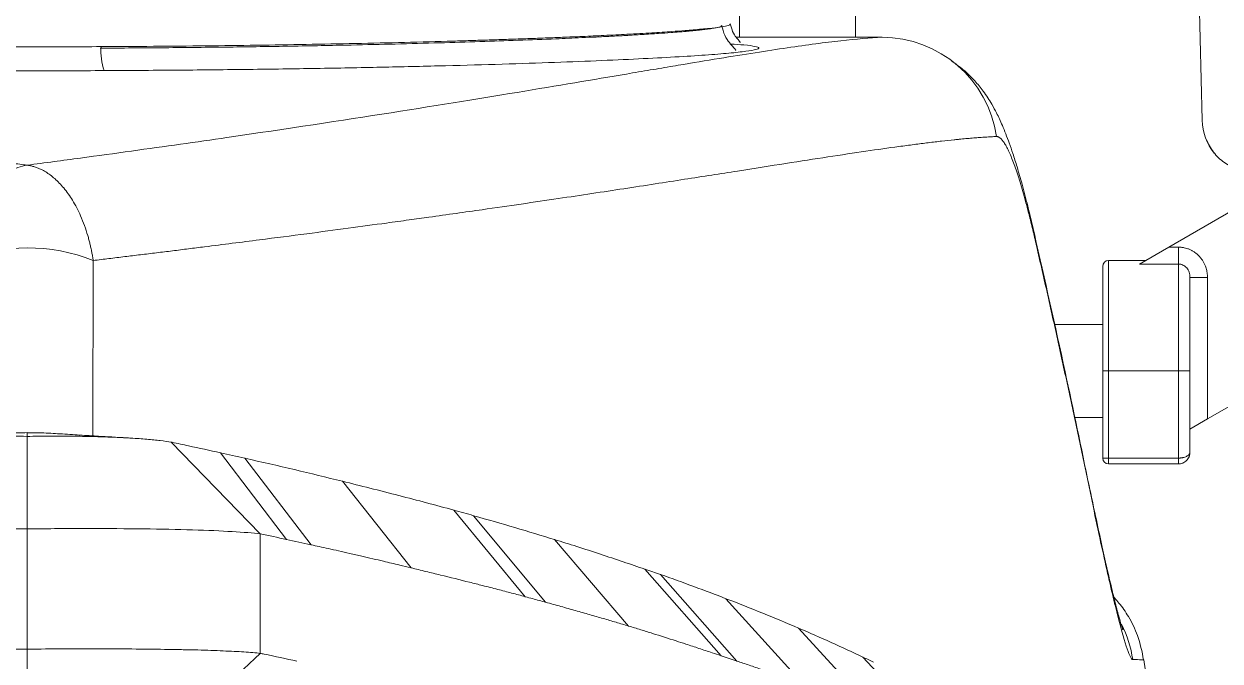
# Model space of a CAD drawing. Header units: millimetres. Extents: x 744 to 5705, y 930 to 4879.
# Drawn here: x 4478.6 to 4684.3, y 3681.6 to 3791.3 of the extents above; entities that cross this region are included whole.
import ezdxf

# ---------------------------------------------------------------- set-up
doc = ezdxf.new("R2010")
doc.units = ezdxf.units.MM
doc.header["$MEASUREMENT"] = 0

msp = doc.modelspace()

# ---------------------------------------------------------------- linework, layer by layer
at = {"color": 7, "linetype": 'Continuous', "lineweight": 15, "true_color": 0xffffff}
for p, q in [((4621.65, 3788.97), (4621.65, 3925.53)), ((4601.65, 3897.74), (4601.65, 3788.97)), ((4681.26, 3774.67), (4680.56, 3801.51)), ((4600.01, 3791.26), (4600.01, 3791.25)), ((4626.19, 3788.97), (4601.1, 3788.97)), ((4675.52, 3752.85), (4686.55, 3759.21)), ((4652.39, 3755.14), (4652.75, 3753.13)), ((4670.49, 3749.94), (4675.52, 3752.85)), ((4675.52, 3752.85), (4677.15, 3752.85)), ((4677.15, 3749.94), (4677.15, 3752.85)), ((4671.54, 3750.54), (4665.15, 3750.54)), ((4664.15, 3749.54), (4664.15, 3731.54)), ((4670.49, 3749.94), (4677.15, 3749.94)), ((4677.15, 3731.54), (4677.15, 3749.94)), ((4727.75, 3749.6), (4682.15, 3723.28)), ((4679.15, 3747.63), (4679.15, 3731.54)), ((4682.15, 3747.63), (4679.15, 3747.63)), ((4682.15, 3747.63), (4682.15, 3723.28)), ((4664.15, 3739.54), (4655.86, 3739.54)), ((4664.15, 3731.54), (4665.15, 3731.54)), ((4664.15, 3731.54), (4664.15, 3716.54)), ((4665.15, 3731.54), (4677.15, 3731.54)), ((4665.15, 3731.54), (4665.15, 3716.54)), ((4677.15, 3731.54), (4677.15, 3716.54)), ((4679.15, 3731.54), (4677.15, 3731.54)), ((4679.15, 3731.54), (4679.15, 3717.54)), ((4659.32, 3723.54), (4664.15, 3723.54)), ((4682.15, 3723.28), (4679.15, 3721.54)), ((4479.15, 3720.91), (4479.52, 3720.91)), ((4523.74, 3702.55), (4512.42, 3717.45)), ((4527.98, 3701.62), (4516.57, 3716.53)), ((4664.15, 3716.54), (4665.15, 3716.54)), ((4665.15, 3716.54), (4665.15, 3715.54)), ((4665.15, 3716.54), (4677.15, 3716.54)), ((4677.15, 3715.54), (4665.15, 3715.54)), ((4677.15, 3716.54), (4677.15, 3715.54)), ((4545.18, 3697.65), (4533.39, 3712.55)), ((4661.8, 3711.78), (4661.95, 3711.16)), ((4564.83, 3692.69), (4552.53, 3707.59)), ((4568.33, 3691.74), (4555.95, 3706.63)), ((4582.59, 3687.64), (4569.85, 3702.53)), ((4598.52, 3682.53), (4585.42, 3697.42)), ((4601.23, 3681.62), (4588.07, 3696.51)), ((4612.77, 3677.47), (4599.35, 3692.35)), ((4625.48, 3672.41), (4611.8, 3687.29)), ((4636.78, 3667.43), (4622.88, 3682.3)), ((4671.23, 3681.83), (4671.24, 3681.83))]:
    msp.add_line(p, q, dxfattribs=at)
at = {"color": 8, "linetype": 'Continuous', "lineweight": 15, "true_color": 0x808080}
for p, q in [((4601.11, 3788.97), (4626.16, 3788.97)), ((4490.52, 3750.55), (4490.45, 3720.36)), ((4665.15, 3750.54), (4665.15, 3731.54)), ((4661.95, 3711.16), (4662.13, 3709.97))]:
    msp.add_line(p, q, dxfattribs=at)
at = {"color": 7, "linetype": 'Continuous', "lineweight": 15, "true_color": 0xffffff}
msp.add_lwpolyline([(4503.95, 3719.28), (4511.6, 3711.39), (4519.26, 3703.5)], dxfattribs=at)
for centre, radius, start, end in [((4626.12, 3769.01), 19.96, 8.2669, 89.8837), ((4502.44, 3786.58), 10.6, 175.7937, 198.4239), ((4690.76, 3774.92), 9.5, 181.5, 218.4832), ((4479.15, 3722.02), 30.71, 68.2868, 111.7132), ((4665.15, 3749.54), 1, 90, 180), ((4665.15, 3716.54), 1, 180, 270)]:
    msp.add_arc(centre, radius, start, end, dxfattribs=at)
at = {"color": 8, "linetype": 'Continuous', "lineweight": 15, "true_color": 0x808080}
msp.add_arc((4649.49, 3679.04), 20.01, 8.1001, 26.4894, dxfattribs=at)
for points, knots in [([(4479.15, 3787.32), (4475.35, 3787.33), (4467.71, 3787.34), (4456.39, 3787.41), (4445.19, 3787.52), (4435.1, 3787.66), (4426, 3787.82), (4417.98, 3787.99), (4410.28, 3788.18), (4402.89, 3788.39), (4396.1, 3788.61), (4389.69, 3788.85), (4383.75, 3789.09), (4378.24, 3789.35), (4373.4, 3789.62), (4369.07, 3789.88), (4365.48, 3790.15), (4362.65, 3790.4), (4360.53, 3790.64), (4359.1, 3790.87), (4358.29, 3791.08), (4358.29, 3791.2), (4358.29, 3791.25)], [0, 0, 0, 0, 0.059849, 0.120152, 0.179829, 0.240863, 0.287836, 0.336418, 0.384042, 0.431535, 0.481733, 0.526079, 0.575689, 0.626358, 0.674625, 0.722615, 0.776823, 0.823199, 0.868851, 0.917577, 0.963545, 1, 1, 1, 1]), ([(4491.72, 3787.09), (4495.44, 3787.11), (4502.93, 3787.16), (4513.88, 3787.27), (4524.62, 3787.43), (4534.14, 3787.61), (4542.65, 3787.8), (4550.05, 3788), (4557.09, 3788.21), (4563.81, 3788.45), (4568.77, 3788.64), (4572.34, 3788.79), (4574.66, 3788.9), (4577.09, 3789.01), (4579.62, 3789.14), (4582.29, 3789.28), (4585.07, 3789.44), (4587.64, 3789.61), (4589.72, 3789.76), (4591.2, 3789.87), (4592.23, 3789.96), (4593, 3790.03), (4593.64, 3790.09), (4594.23, 3790.15), (4594.78, 3790.21), (4595.28, 3790.26), (4595.74, 3790.32), (4596.39, 3790.4), (4597.16, 3790.51), (4598.08, 3790.69), (4598.65, 3790.85), (4598.54, 3790.96), (4598.51, 3790.99)], [0, 0, 0, 0, 0.06403, 0.129047, 0.192678, 0.258408, 0.308209, 0.360285, 0.411067, 0.461865, 0.516679, 0.535996, 0.557477, 0.581121, 0.606927, 0.634893, 0.668086, 0.704604, 0.734573, 0.757996, 0.774877, 0.787544, 0.79999, 0.812216, 0.824221, 0.836007, 0.847572, 0.858917, 0.888981, 0.919888, 0.977571, 1, 1, 1, 1]), ([(4600.01, 3791.25), (4600.04, 3791.23), (4600.14, 3791.14), (4599.6, 3790.96), (4598.42, 3790.73), (4596.5, 3790.49), (4594.35, 3790.28), (4592.12, 3790.1), (4589.83, 3789.93), (4586.56, 3789.71), (4582.64, 3789.49), (4578.58, 3789.28), (4574.84, 3789.11), (4571.54, 3788.97), (4568.61, 3788.85), (4565.96, 3788.75), (4563.31, 3788.66), (4560.65, 3788.56), (4558.01, 3788.48), (4555.29, 3788.39), (4550.74, 3788.26), (4544.24, 3788.08), (4535.76, 3787.89), (4527.25, 3787.73), (4518.64, 3787.59), (4509.87, 3787.48), (4500.94, 3787.4), (4494.88, 3787.37), (4491.87, 3787.35)], [0, 0, 0, 0, 0.017299, 0.06946, 0.119826, 0.170272, 0.2251, 0.248296, 0.282523, 0.327789, 0.376748, 0.417322, 0.452833, 0.483278, 0.50569, 0.527459, 0.548586, 0.569069, 0.588909, 0.608106, 0.62901, 0.686665, 0.741567, 0.794324, 0.845738, 0.897068, 0.94885, 1, 1, 1, 1]), ([(4492.38, 3783.22), (4488.26, 3783.21), (4480.04, 3783.19), (4467.68, 3783.21), (4455.42, 3783.28), (4443.39, 3783.4), (4431.71, 3783.56), (4420.49, 3783.76), (4409.83, 3783.99), (4399.84, 3784.26), (4390.63, 3784.55), (4382.26, 3784.86), (4374.82, 3785.19), (4368.4, 3785.52), (4363.04, 3785.85), (4358.79, 3786.18), (4355.7, 3786.5), (4353.8, 3786.81), (4353.09, 3787.09), (4353.63, 3787.36), (4355.22, 3787.6), (4357.21, 3787.74), (4358.17, 3787.8)], [0, 0, 0, 0, 0.050391, 0.100435, 0.150616, 0.201152, 0.251281, 0.301341, 0.351797, 0.402095, 0.452116, 0.50234, 0.552829, 0.602898, 0.652962, 0.703442, 0.753654, 0.803654, 0.85392, 0.904359, 0.954392, 1, 1, 1, 1]), ([(4600.13, 3787.8), (4600.96, 3787.75), (4602.88, 3787.62), (4604.5, 3787.4), (4605.22, 3787.13), (4604.69, 3786.85), (4602.96, 3786.55), (4600.03, 3786.23), (4595.95, 3785.9), (4590.75, 3785.57), (4584.46, 3785.24), (4577.18, 3784.91), (4568.94, 3784.6), (4559.83, 3784.3), (4549.96, 3784.03), (4539.39, 3783.79), (4528.24, 3783.58), (4516.62, 3783.42), (4504.65, 3783.29), (4496.48, 3783.25), (4492.38, 3783.22)], [0, 0, 0, 0, 0.042221, 0.098586, 0.154674, 0.211024, 0.267633, 0.323776, 0.379945, 0.436586, 0.492897, 0.548997, 0.605424, 0.662005, 0.718144, 0.774371, 0.831055, 0.88734, 0.943473, 1, 1, 1, 1]), ([(4669.3, 3681.86), (4669.87, 3681.86), (4671.01, 3681.84), (4671.16, 3681.83), (4671.23, 3681.83)], [0, 0, 0, 0, 0.502547, 1, 1, 1, 1])]:
    msp.add_open_spline(points, degree=3, knots=knots, dxfattribs=at)
at = {"color": 7, "linetype": 'Continuous', "lineweight": 15, "true_color": 0xffffff}
for points, knots in [([(4600.96, 3786.68), (4600.99, 3786.7), (4601.11, 3786.75), (4600.75, 3787.08), (4600.04, 3787.87), (4599.16, 3789.04), (4598.78, 3790.39), (4598.61, 3790.99)], [0, 0, 0, 0, 0.128728, 0.414589, 0.651128, 0.843996, 1, 1, 1, 1]), ([(4601.73, 3788.04), (4601.74, 3788.05), (4601.85, 3788.08), (4601.65, 3788.29), (4601.18, 3788.87), (4600.52, 3789.72), (4600.22, 3790.79), (4600.09, 3791.25)], [0, 0, 0, 0, 0.039863, 0.364225, 0.62926, 0.839285, 1, 1, 1, 1]), ([(4332.15, 3788.97), (4332.3, 3788.96), (4332.59, 3788.94), (4333.05, 3788.92), (4333.51, 3788.89), (4333.98, 3788.86), (4334.46, 3788.82), (4334.95, 3788.78), (4335.44, 3788.74), (4335.94, 3788.7), (4336.45, 3788.65), (4336.97, 3788.6), (4337.49, 3788.55), (4338.02, 3788.5), (4338.56, 3788.44), (4339.1, 3788.38), (4340.19, 3788.26), (4341.87, 3788.05), (4344.23, 3787.75), (4346.72, 3787.4), (4350.25, 3786.89), (4355.04, 3786.14), (4361.54, 3785.09), (4368.73, 3783.88), (4376.78, 3782.52), (4385.65, 3781.02), (4395.57, 3779.36), (4406.48, 3777.57), (4418.55, 3775.65), (4431.7, 3773.63), (4443.78, 3771.85), (4454.03, 3770.38), (4460.16, 3769.52), (4464.47, 3768.93), (4466.85, 3768.6), (4469.25, 3768.28), (4471.68, 3767.95), (4474.14, 3767.62), (4476.63, 3767.28), (4478.31, 3767.06), (4479.15, 3766.95)], [0, 0, 0, 0, 0.0090599, 0.0180797, 0.0270595, 0.0359995, 0.0448998, 0.0537605, 0.0625817, 0.0713637, 0.0801065, 0.0888103, 0.0974752, 0.1061014, 0.114689, 0.1232381, 0.1317488, 0.1649248, 0.1975833, 0.2297321, 0.2613786, 0.3264035, 0.3888989, 0.4526996, 0.5144794, 0.5765353, 0.6381512, 0.7001684, 0.7601071, 0.8211265, 0.8806126, 0.9106462, 0.9404666, 0.9489571, 0.9574516, 0.9659506, 0.9744545, 0.9829638, 0.9914788, 1, 1, 1, 1]), ([(4626.16, 3788.97), (4624.12, 3788.87), (4621.78, 3788.67), (4616.39, 3788.06), (4613.35, 3787.66), (4606.42, 3786.64), (4602.55, 3786.03), (4595.95, 3784.95), (4593.62, 3784.56), (4589.91, 3783.94), (4588.63, 3783.72), (4586.01, 3783.28), (4584.66, 3783.05), (4577.74, 3781.88), (4571.6, 3780.84), (4557.86, 3778.56), (4550.26, 3777.32), (4533.29, 3774.65), (4523.92, 3773.22), (4510.91, 3771.33), (4508.24, 3770.95), (4502.77, 3770.17), (4499.97, 3769.78), (4494.23, 3768.98), (4491.3, 3768.58), (4485.32, 3767.77), (4482.26, 3767.36), (4479.15, 3766.95)], [0, 0, 0, 0, 0.125, 0.125, 0.25, 0.25, 0.375, 0.375, 0.4375, 0.4375, 0.46875, 0.46875, 0.5, 0.5, 0.625, 0.625, 0.75, 0.75, 0.875, 0.875, 0.90625, 0.90625, 0.9375, 0.9375, 0.96875, 0.96875, 1, 1, 1, 1]), ([(4652.39, 3755.14), (4652.01, 3756.77), (4651.3, 3759.81), (4650.31, 3763.56), (4649.46, 3766.52), (4648.74, 3768.83), (4648.09, 3770.71), (4647.5, 3772.31), (4646.94, 3773.66), (4646.4, 3774.88), (4645.9, 3775.93), (4645.02, 3777.58), (4643.74, 3779.56), (4642.08, 3781.58), (4640.29, 3783.37), (4638.86, 3784.37), (4638.19, 3784.84)], [0, 0, 0, 0, 0.143272, 0.267764, 0.374408, 0.463534, 0.536351, 0.601441, 0.659972, 0.70585, 0.746947, 0.791393, 0.849118, 0.896573, 0.951678, 1, 1, 1, 1]), ([(4645.87, 3771.88), (4645.72, 3771.87), (4645.42, 3771.86), (4644.96, 3771.84), (4644.48, 3771.81), (4644, 3771.78), (4643.51, 3771.75), (4643, 3771.72), (4642.49, 3771.68), (4641.97, 3771.64), (4641.43, 3771.59), (4640.89, 3771.55), (4640.33, 3771.49), (4639.76, 3771.44), (4639.18, 3771.38), (4638.1, 3771.27), (4636.46, 3771.1), (4634.17, 3770.82), (4631.72, 3770.51), (4628.26, 3770.05), (4623.49, 3769.37), (4617.04, 3768.4), (4609.72, 3767.26), (4601.54, 3765.97), (4592.31, 3764.53), (4582.09, 3762.94), (4570.55, 3761.2), (4559.23, 3759.54), (4550.33, 3758.29), (4544.73, 3757.51), (4540.15, 3756.88), (4534.33, 3756.09), (4527.07, 3755.13), (4518.87, 3754.06), (4511.99, 3753.19), (4506.93, 3752.56), (4504.17, 3752.21), (4501.42, 3751.87), (4498.68, 3751.54), (4495.95, 3751.21), (4493.24, 3750.88), (4491.42, 3750.66), (4490.52, 3750.55)], [0, 0, 0, 0, 0.008845, 0.017692, 0.02654, 0.035391, 0.044245, 0.0531, 0.061958, 0.070818, 0.079681, 0.088547, 0.097415, 0.106286, 0.115161, 0.124038, 0.155019, 0.186074, 0.216864, 0.248144, 0.309834, 0.372536, 0.434385, 0.497457, 0.559036, 0.622305, 0.683509, 0.747247, 0.788182, 0.802791, 0.818961, 0.845538, 0.873031, 0.903193, 0.936514, 0.946003, 0.955351, 0.964559, 0.973628, 0.982558, 0.991348, 1, 1, 1, 1]), ([(4652.75, 3753.13), (4652.7, 3753.33), (4652.61, 3753.73), (4652.47, 3754.32), (4652.34, 3754.9), (4652.2, 3755.47), (4652.07, 3756.03), (4651.93, 3756.58), (4651.8, 3757.13), (4651.66, 3757.66), (4651.53, 3758.19), (4651.4, 3758.71), (4651.27, 3759.21), (4651.14, 3759.71), (4651.01, 3760.2), (4650.88, 3760.69), (4650.47, 3762.18), (4649.8, 3764.48), (4649.05, 3766.72), (4648.48, 3768.22), (4648.06, 3769.2), (4647.65, 3770.04), (4647.33, 3770.6), (4647.08, 3770.98), (4646.89, 3771.23), (4646.71, 3771.43), (4646.53, 3771.6), (4646.36, 3771.73), (4646.19, 3771.82), (4646.03, 3771.87), (4645.92, 3771.88), (4645.87, 3771.88)], [0, 0, 0, 0, 0.016677, 0.033338, 0.049986, 0.066624, 0.083252, 0.099875, 0.116493, 0.133109, 0.149726, 0.166346, 0.182971, 0.199604, 0.216246, 0.2329, 0.249569, 0.374325, 0.499036, 0.561762, 0.624344, 0.686908, 0.749579, 0.780958, 0.812283, 0.843571, 0.874837, 0.906097, 0.937367, 0.968663, 1, 1, 1, 1]), ([(4681.92, 3771.44), (4682.3, 3770.66), (4683.08, 3769.08), (4685.01, 3767.32), (4687.26, 3766.17), (4688.82, 3766.01), (4689.6, 3765.93)], [0, 0, 0, 0, 0.250882, 0.503635, 0.754376, 1, 1, 1, 1]), ([(4479.15, 3766.95), (4478.08, 3766.81), (4477.02, 3766.43), (4475.44, 3765.47), (4474.92, 3765.09), (4473.89, 3764.18), (4473.37, 3763.65), (4472.35, 3762.41), (4471.85, 3761.72), (4471.12, 3760.52), (4470.88, 3760.1), (4470.41, 3759.2), (4470.18, 3758.72), (4469.52, 3757.21), (4469.1, 3756.09), (4468.55, 3754.2), (4468.37, 3753.53), (4468.05, 3752.09), (4467.91, 3751.34), (4467.79, 3750.55)], [0, 0, 0, 0, 0.25, 0.25, 0.375, 0.375, 0.5, 0.5, 0.625, 0.625, 0.6875, 0.6875, 0.75, 0.75, 0.875, 0.875, 0.9375, 0.9375, 1, 1, 1, 1]), ([(4479.15, 3766.95), (4479.23, 3766.94), (4479.39, 3766.92), (4479.63, 3766.87), (4479.89, 3766.82), (4480.16, 3766.75), (4480.45, 3766.66), (4480.75, 3766.56), (4481.12, 3766.42), (4481.65, 3766.18), (4482.62, 3765.66), (4483.94, 3764.68), (4485.23, 3763.34), (4486.23, 3762.03), (4486.98, 3760.89), (4487.69, 3759.63), (4488.39, 3758.17), (4489.02, 3756.58), (4489.48, 3755.19), (4489.78, 3754.13), (4489.96, 3753.42), (4490.12, 3752.71), (4490.27, 3751.99), (4490.4, 3751.27), (4490.48, 3750.79), (4490.52, 3750.55)], [0, 0, 0, 0, 0.0151161, 0.031337, 0.0486772, 0.0671515, 0.0867745, 0.1075604, 0.1276106, 0.1615, 0.2158146, 0.3264688, 0.4419181, 0.5046547, 0.563934, 0.6309193, 0.6949774, 0.7675972, 0.837632, 0.8653005, 0.8927404, 0.9199405, 0.9468901, 0.9735796, 1, 1, 1, 1]), ([(4661.8, 3711.77), (4660.44, 3718.31), (4657.44, 3732.76), (4654.18, 3747.22), (4652.39, 3755.14)], [0, 0, 0, 0, 0.452425, 1, 1, 1, 1]), ([(4662.13, 3709.97), (4661.83, 3711.42), (4661.23, 3714.32), (4660.32, 3718.67), (4659.4, 3723.01), (4658.47, 3727.34), (4657.54, 3731.66), (4656.6, 3735.97), (4655.65, 3740.28), (4654.69, 3744.57), (4653.72, 3748.85), (4653.07, 3751.7), (4652.75, 3753.13)], [0, 0, 0, 0, 0.100855, 0.20152, 0.301994, 0.402278, 0.502372, 0.602276, 0.701991, 0.801516, 0.900852, 1, 1, 1, 1]), ([(4677.15, 3752.85), (4677.22, 3752.84), (4677.36, 3752.84), (4677.56, 3752.83), (4677.76, 3752.81), (4677.96, 3752.78), (4678.26, 3752.72), (4678.64, 3752.62), (4679.11, 3752.44), (4679.56, 3752.22), (4680.13, 3751.86), (4680.63, 3751.41), (4681.07, 3750.9), (4681.35, 3750.49), (4681.6, 3750.05), (4681.79, 3749.63), (4681.93, 3749.22), (4682.03, 3748.83), (4682.1, 3748.44), (4682.15, 3748.03), (4682.15, 3747.77), (4682.15, 3747.63)], [0, 0, 0, 0, 0.025229, 0.050391, 0.075532, 0.100694, 0.125922, 0.188192, 0.250626, 0.313159, 0.375915, 0.50021, 0.56267, 0.625444, 0.687542, 0.749971, 0.799895, 0.849586, 0.899318, 0.949366, 1, 1, 1, 1]), ([(4677.15, 3749.94), (4677.42, 3749.94), (4677.69, 3749.88), (4678.06, 3749.71), (4678.18, 3749.63), (4678.4, 3749.47), (4678.5, 3749.37), (4678.68, 3749.16), (4678.76, 3749.04), (4678.9, 3748.79), (4678.96, 3748.66), (4679.06, 3748.38), (4679.09, 3748.23), (4679.14, 3747.94), (4679.15, 3747.79), (4679.15, 3747.63)], [0, 0, 0, 0, 0.25, 0.25, 0.375, 0.375, 0.5, 0.5, 0.625, 0.625, 0.75, 0.75, 0.875, 0.875, 1, 1, 1, 1]), ([(4454.36, 3719.28), (4455.29, 3719.44), (4456.44, 3719.59), (4459.14, 3719.85), (4460.68, 3719.96), (4464.16, 3720.14), (4466.02, 3720.2), (4469.95, 3720.3), (4472.03, 3720.32), (4475.86, 3720.32), (4477.52, 3720.31), (4479.15, 3720.28)], [0, 0, 0, 0, 3.304912, 3.304912, 6.609825, 6.609825, 9.914737, 9.914737, 13.219649, 13.219649, 15.730107, 15.730107, 15.730107, 15.730107]), ([(4474.22, 3720.75), (4474.89, 3720.8), (4476.48, 3720.9), (4478.18, 3720.91), (4479.15, 3720.92)], [0, 0, 0, 0, 0.423932, 1, 1, 1, 1]), ([(4479.15, 3720.92), (4479.15, 3720.87), (4479.15, 3720.76), (4479.15, 3720.6), (4479.15, 3720.44), (4479.15, 3720.33), (4479.15, 3720.28)], [0, 0, 0, 0, 0.2499999, 0.4999998, 0.7320303, 1, 1, 1, 1]), ([(4479.15, 3720.92), (4480.27, 3720.91), (4481.96, 3720.9), (4483.51, 3720.79), (4484.03, 3720.75)], [0, 0, 0, 0, 0.660191, 1, 1, 1, 1]), ([(4479.15, 3720.28), (4480.44, 3720.3), (4481.73, 3720.31), (4483.67, 3720.32), (4484.32, 3720.32), (4485.6, 3720.32), (4486.24, 3720.31), (4488.1, 3720.3), (4489.3, 3720.28), (4491.64, 3720.22), (4493.33, 3720.16), (4494.93, 3720.09), (4495.72, 3720.06), (4495.98, 3720.04), (4496.49, 3720.01), (4497.74, 3719.94), (4498.88, 3719.86), (4500.57, 3719.72), (4501.35, 3719.64), (4502.76, 3719.47), (4503.4, 3719.38), (4503.95, 3719.28)], [0, 0, 0, 0, 0.125, 0.125, 0.1875, 0.1875, 0.25, 0.25, 0.375, 0.375, 0.5, 0.5625, 0.5625, 0.59375, 0.59375, 0.625, 0.75, 0.75, 0.875, 0.875, 1, 1, 1, 1]), ([(4479.15, 3720.28), (4479.15, 3719.46), (4479.15, 3717.76), (4479.15, 3715.11), (4479.15, 3712), (4479.15, 3708.39), (4479.15, 3705.74), (4479.15, 3704.35)], [0, 0, 0, 0, 0.152884, 0.319552, 0.5, 0.737608, 1, 1, 1, 1]), ([(4496.41, 3720.02), (4495.5, 3720.07), (4493.54, 3720.18), (4490.52, 3720.36), (4487.22, 3720.56), (4485.08, 3720.7), (4483.95, 3720.77)], [0, 0, 0, 0, 0.204103, 0.439157, 0.704582, 1, 1, 1, 1]), ([(4503.95, 3719.28), (4504, 3719.27), (4504.99, 3719.06), (4507.84, 3718.46), (4510.6, 3717.85), (4512.42, 3717.45)], [24.052811, 24.052811, 24.052811, 24.052811, 24.298086, 29.176946, 38.940278, 38.940278, 38.940278, 38.940278]), ([(4677.15, 3716.54), (4677.2, 3716.54), (4677.28, 3716.55), (4677.41, 3716.55), (4677.54, 3716.56), (4677.67, 3716.58), (4677.8, 3716.6), (4678, 3716.63), (4678.27, 3716.71), (4678.57, 3716.83), (4678.83, 3716.98), (4678.98, 3717.13), (4679.07, 3717.25), (4679.12, 3717.34), (4679.15, 3717.44), (4679.15, 3717.51), (4679.15, 3717.54)], [0, 0, 0, 0, 0.038924, 0.078059, 0.117447, 0.157127, 0.197137, 0.237517, 0.355939, 0.482261, 0.602386, 0.737435, 0.799009, 0.868222, 0.92324, 1, 1, 1, 1]), ([(4679.15, 3717.54), (4679.15, 3717.5), (4679.15, 3717.43), (4679.14, 3717.32), (4679.13, 3717.23), (4679.11, 3717.11), (4679.07, 3716.96), (4678.98, 3716.71), (4678.83, 3716.42), (4678.57, 3716.12), (4678.27, 3715.87), (4677.96, 3715.7), (4677.67, 3715.61), (4677.42, 3715.55), (4677.24, 3715.55), (4677.15, 3715.54)], [0, 0, 0, 0, 0.04111, 0.076785, 0.107024, 0.131828, 0.201035, 0.262631, 0.397682, 0.517835, 0.644159, 0.762609, 0.842952, 0.921977, 1, 1, 1, 1]), ([(4533.39, 3712.55), (4534.97, 3712.16), (4538.25, 3711.34), (4544.69, 3709.7), (4549.45, 3708.44), (4552.53, 3707.59)], [77.944877, 77.944877, 77.944877, 77.944877, 87.200764, 97.375234, 117.101268, 117.101268, 117.101268, 117.101268]), ([(4667.6, 3687.01), (4667.6, 3687), (4667.6, 3686.97), (4667.42, 3687.52), (4667.05, 3688.76), (4666.48, 3690.87), (4665.78, 3693.71), (4664.98, 3697.1), (4664.07, 3701.16), (4663.06, 3705.81), (4662.32, 3709.36), (4661.95, 3711.15)], [0, 0, 0, 0, 0.037412, 0.10563, 0.175269, 0.314928, 0.452536, 0.588271, 0.72438, 0.861523, 1, 1, 1, 1]), ([(4662.13, 3709.97), (4663.06, 3705.45), (4663.92, 3701.47), (4665.09, 3696.25), (4665.46, 3694.64), (4665.98, 3692.43), (4666.15, 3691.72), (4666.4, 3690.71), (4666.48, 3690.38), (4666.64, 3689.74), (4666.72, 3689.43), (4667.42, 3686.72), (4667.93, 3684.92), (4668.77, 3682.49), (4669.09, 3681.87), (4669.3, 3681.86)], [0, 0, 0, 0, 0.25, 0.25, 0.375, 0.375, 0.4375, 0.4375, 0.46875, 0.46875, 0.5, 0.5, 0.75, 0.75, 1, 1, 1, 1]), ([(4439.05, 3703.5), (4440.33, 3703.65), (4441.95, 3703.78), (4445.84, 3704.01), (4448.08, 3704.11), (4453.32, 3704.26), (4456.12, 3704.32), (4462.09, 3704.4), (4465.28, 3704.42), (4472.1, 3704.42), (4475.49, 3704.4), (4478.96, 3704.36), (4479.06, 3704.35), (4479.15, 3704.35)], [0, 0, 0, 0, 3.304912, 3.304912, 6.609825, 6.609825, 9.914737, 9.914737, 13.219649, 13.219649, 16.524562, 16.524562, 16.620003, 16.620003, 16.620003, 16.620003]), ([(4479.15, 3704.35), (4479.25, 3704.35), (4479.35, 3704.36), (4482.82, 3704.4), (4486.21, 3704.42), (4493.03, 3704.42), (4496.22, 3704.4), (4502.19, 3704.32), (4504.99, 3704.26), (4510.23, 3704.11), (4512.47, 3704.01), (4516.36, 3703.78), (4517.98, 3703.65), (4519.26, 3703.5)], [0.000009, 0.000009, 0.000009, 0.000009, 0.09545, 0.09545, 3.400363, 3.400363, 6.705275, 6.705275, 10.010187, 10.010187, 13.3151, 13.3151, 16.620003, 16.620003, 16.620003, 16.620003]), ([(4479.15, 3704.35), (4479.15, 3702.02), (4479.15, 3697.4), (4479.15, 3690.5), (4479.15, 3685.94), (4479.15, 3683.67)], [0, 0, 0, 0, 0.3376077, 0.670941, 1, 1, 1, 1]), ([(4519.26, 3703.5), (4519.25, 3701.27), (4519.25, 3699.04), (4519.25, 3696.81), (4519.25, 3695.15), (4519.25, 3693.49), (4519.25, 3691.83), (4519.25, 3688.87), (4519.26, 3685.91), (4519.26, 3682.94)], [-56.077812, -56.077812, -56.077812, -56.077812, -49.387178, -49.387178, -49.387178, -44.406946, -44.406946, -44.406946, -35.519404, -35.519404, -35.519404, -35.519404]), ([(4527.98, 3701.62), (4528.45, 3701.52), (4529.45, 3701.3), (4531.02, 3700.95), (4532.78, 3700.56), (4534.7, 3700.12), (4537.28, 3699.53), (4540.15, 3698.86), (4542.96, 3698.19), (4544.53, 3697.81), (4545.18, 3697.65)], [0, 0, 0, 0, 0.078774, 0.168176, 0.268205, 0.378845, 0.500066, 0.716526, 0.883123, 1, 1, 1, 1]), ([(4569.85, 3702.53), (4571.14, 3702.13), (4573.81, 3701.3), (4579.11, 3699.57), (4582.96, 3698.26), (4585.42, 3697.42)], [156.188965, 156.188965, 156.188965, 156.188965, 165.37844, 175.323534, 195.177261, 195.177261, 195.177261, 195.177261]), ([(4545.18, 3697.65), (4545.6, 3697.55), (4546.46, 3697.34), (4547.73, 3697.03), (4549.01, 3696.72), (4551.53, 3696.1), (4554.36, 3695.4), (4557.62, 3694.58), (4560.03, 3693.96), (4562.49, 3693.32), (4564.05, 3692.9), (4564.83, 3692.69)], [0, 0, 0, 0, 0.061661, 0.125049, 0.187601, 0.250151, 0.500229, 0.614803, 0.750125, 0.875198, 1, 1, 1, 1]), ([(4564.83, 3692.69), (4565.25, 3692.58), (4566.05, 3692.36), (4567.22, 3692.04), (4567.97, 3691.84), (4568.33, 3691.74)], [0, 0, 0, 0, 0.353164, 0.686498, 1, 1, 1, 1]), ([(4568.33, 3691.74), (4568.77, 3691.62), (4569.65, 3691.37), (4570.95, 3691.01), (4572.22, 3690.65), (4573.46, 3690.3), (4574.69, 3689.95), (4575.88, 3689.61), (4577.06, 3689.27), (4578.21, 3688.94), (4579.34, 3688.61), (4580.44, 3688.28), (4581.53, 3687.96), (4582.24, 3687.75), (4582.59, 3687.64)], [0, 0, 0, 0, 0.089349, 0.177606, 0.264772, 0.350845, 0.435826, 0.519712, 0.602503, 0.684198, 0.764796, 0.844297, 0.922698, 1, 1, 1, 1]), ([(4599.35, 3692.35), (4601.52, 3691.51), (4605.79, 3689.82), (4609.82, 3688.14), (4611.8, 3687.29)], [234.130153, 234.130153, 234.130153, 234.130153, 253.351578, 273.074591, 273.074591, 273.074591, 273.074591]), ([(4671.18, 3681.83), (4670.89, 3683.23), (4670.36, 3685.84), (4668.76, 3689.09), (4667.32, 3691.16), (4666.42, 3692.23), (4666.11, 3692.56), (4666.06, 3692.62)], [0, 0, 0, 0, 0.354395, 0.655087, 0.889304, 0.97928, 1, 1, 1, 1]), ([(4582.59, 3687.64), (4582.93, 3687.54), (4583.63, 3687.33), (4584.67, 3687.01), (4585.71, 3686.69), (4587.76, 3686.05), (4590.01, 3685.33), (4592.65, 3684.47), (4594.72, 3683.79), (4596.74, 3683.12), (4598, 3682.7), (4598.52, 3682.53)], [0, 0, 0, 0, 0.061051, 0.125086, 0.187596, 0.250098, 0.500113, 0.605976, 0.750141, 0.897418, 1, 1, 1, 1]), ([(4611.8, 3687.29), (4613.73, 3686.47), (4617.53, 3684.8), (4621.12, 3683.14), (4622.88, 3682.3)], [273.074611, 273.074611, 273.074611, 273.074611, 292.280499, 311.944373, 311.944373, 311.944373, 311.944373]), ([(4439.05, 3682.94), (4440.32, 3683.08), (4441.94, 3683.2), (4445.84, 3683.39), (4448.09, 3683.48), (4453.33, 3683.6), (4456.13, 3683.64), (4462.12, 3683.7), (4465.3, 3683.72), (4472.12, 3683.72), (4475.52, 3683.7), (4478.98, 3683.67), (4479.07, 3683.67), (4479.15, 3683.67)], [0, 0, 0, 0, 3.304912, 3.304912, 6.609825, 6.609825, 9.914737, 9.914737, 13.219649, 13.219649, 16.524562, 16.524562, 16.609454, 16.609454, 16.609454, 16.609454]), ([(4479.15, 3683.67), (4481.28, 3683.69), (4483.4, 3683.7), (4486.6, 3683.72), (4487.67, 3683.72), (4489.28, 3683.72), (4489.82, 3683.72), (4490.88, 3683.72), (4493.5, 3683.72), (4495.99, 3683.7), (4499.82, 3683.67), (4501.66, 3683.65), (4504.3, 3683.6), (4505.6, 3683.58), (4506.86, 3683.55), (4507.68, 3683.53), (4508.09, 3683.53), (4510.08, 3683.47), (4511.53, 3683.42), (4514.18, 3683.31), (4515.38, 3683.25), (4517.52, 3683.11), (4518.46, 3683.03), (4519.26, 3682.94)], [0, 0, 0, 0, 0.125, 0.125, 0.1875, 0.1875, 0.21875, 0.21875, 0.25, 0.375, 0.375, 0.5, 0.5, 0.5625, 0.59375, 0.59375, 0.625, 0.625, 0.75, 0.75, 0.875, 0.875, 1, 1, 1, 1]), ([(4479.15, 3683.67), (4479.15, 3681.24), (4479.15, 3677.53), (4479.15, 3672.68), (4479.15, 3670.25), (4479.15, 3669.11)], [0, 0, 0, 0, 0.4999999, 0.7656077, 1, 1, 1, 1]), ([(4519.26, 3682.94), (4519.48, 3682.9), (4521.59, 3682.45), (4523.69, 3682.01), (4525.55, 3681.61)], [8.636897, 8.636897, 8.636897, 8.636897, 9.745898, 19.550461, 19.550461, 19.550461, 19.550461]), ([(4598.52, 3682.53), (4598.98, 3682.38), (4599.89, 3682.08), (4600.79, 3681.77), (4601.23, 3681.62)], [0, 0, 0, 0, 0.510582, 1, 1, 1, 1]), ([(4601.23, 3681.62), (4601.58, 3681.5), (4602.28, 3681.27), (4603.35, 3680.9), (4604.44, 3680.52), (4605.56, 3680.12), (4606.7, 3679.72), (4607.87, 3679.29), (4609.07, 3678.86), (4610.28, 3678.41), (4611.52, 3677.95), (4612.35, 3677.63), (4612.77, 3677.47)], [0, 0, 0, 0, 0.086198, 0.175482, 0.26784, 0.363265, 0.461749, 0.563288, 0.66788, 0.775526, 0.88623, 1, 1, 1, 1]), ([(4679.05, 3626.27), (4677.62, 3636.44), (4675.02, 3654.97), (4672.41, 3673.48), (4671.24, 3681.83)], [0, 0, 0, 0, 0.549156, 1, 1, 1, 1])]:
    msp.add_open_spline(points, degree=3, knots=knots, dxfattribs=at)
for points in [[(4491.87, 3787.35), (4487.62, 3787.33), (4483.38, 3787.32), (4479.15, 3787.32)], [(4512.42, 3717.45), (4513.81, 3717.14), (4515.19, 3716.84), (4516.57, 3716.53)], [(4516.57, 3716.53), (4522.36, 3715.22), (4527.96, 3713.9), (4533.39, 3712.55)], [(4552.53, 3707.59), (4553.68, 3707.27), (4554.82, 3706.95), (4555.95, 3706.63)], [(4555.95, 3706.63), (4560.79, 3705.26), (4565.42, 3703.89), (4569.85, 3702.53)], [(4519.26, 3703.5), (4520.76, 3703.18), (4522.26, 3702.87), (4523.74, 3702.55)], [(4523.74, 3702.55), (4525.17, 3702.24), (4526.58, 3701.93), (4527.98, 3701.62)], [(4585.42, 3697.42), (4586.31, 3697.12), (4587.19, 3696.82), (4588.07, 3696.51)], [(4588.07, 3696.51), (4591.99, 3695.14), (4595.75, 3693.75), (4599.35, 3692.35)], [(4519.26, 3682.94), (4514.15, 3678.11), (4509.04, 3673.28), (4503.92, 3668.45)], [(4622.88, 3682.3), (4623.5, 3682.01), (4624.11, 3681.72), (4624.72, 3681.43)]]:
    msp.add_open_spline(points, degree=3, dxfattribs=at)

doc.saveas('drawing.dxf')
